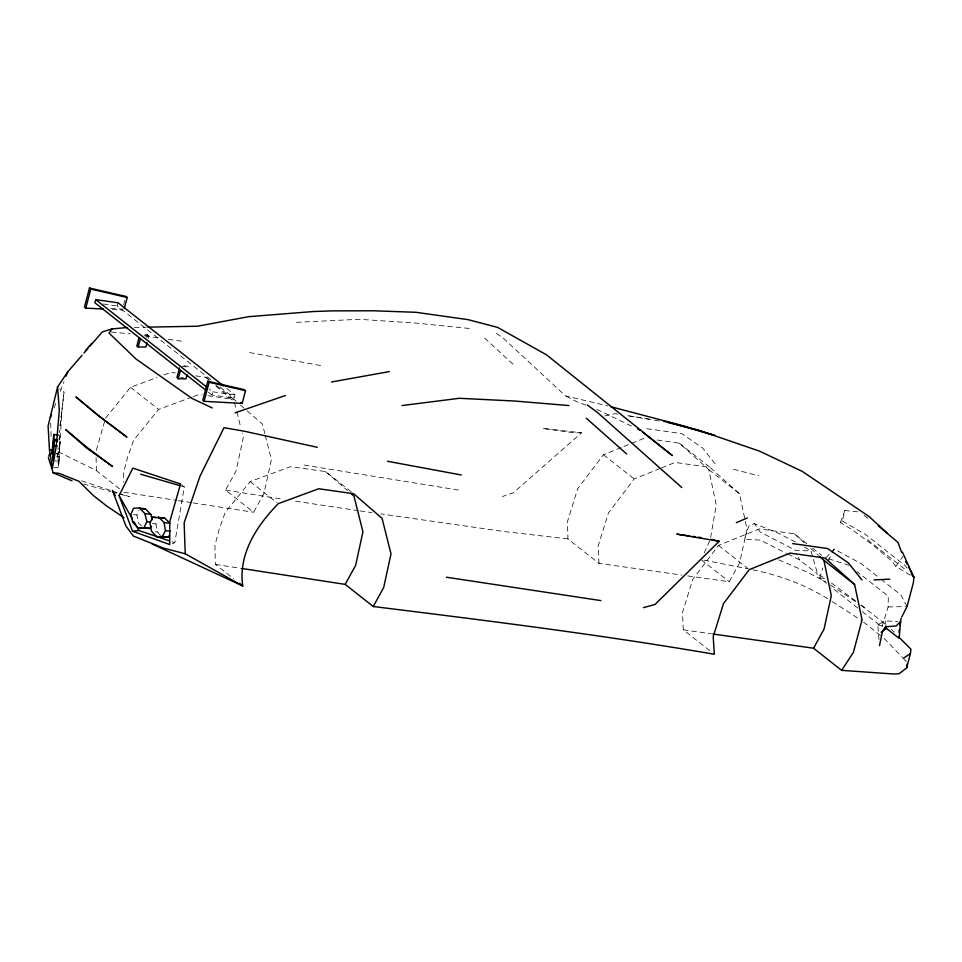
<?xml version="1.0" encoding="UTF-8"?>
<svg xmlns="http://www.w3.org/2000/svg" width="962" height="962" viewBox="0 0 962 962"><rect width="100%" height="100%" fill="white"/><g stroke="black" fill="none" stroke-linecap="round" stroke-linejoin="round"><path stroke-width="0.72" stroke-dasharray="4.81 3.61" d="M58.91 461.435L59.981 441.582L58.91 461.435L52.958 460.594M59.752 435.281L59.319 447.847L57.828 455.014L58.093 447.655M862.265 611.604L881.962 626.959L888.13 606.974L888.335 596.308L857.058 571.668M59.897 446.356L61.76 412.085L64.033 392.111L59.728 388.732M59.199 432.864L59.536 430.002M60.053 425.649L64.033 392.111M60.053 425.817L61.76 412.085M58.947 440.031L59.524 436.327M172.27 543.614L174.783 542.712L184.319 486.904L181.493 484.68M910.292 575.18L895.85 566.365L891.305 560.569L873.027 545.201L851.779 529.413L840.379 522.655L842.387 521.043L844.852 510.533L857.863 511.856M210.81 379.701L117.244 305.964L118.085 302.789M123.641 304.906L125.878 296.44M96.332 450.348L105.159 419.516M146.801 337.554L147.559 334.668L142.604 333.97M148.148 338.552L148.906 335.726L147.559 334.668M226.852 388.504L235.041 394.961L234.199 398.136L211.868 394.973L212.71 391.799L209.199 389.033M826.659 583.429L819.72 577.909L822.799 567.917M840.379 522.655L844.852 510.533M54.112 407.876L56.193 402.344M60.353 391.306L63.997 381.637M141.45 525.901L138.636 523.112L136.869 515.019L138.973 510.281M704.196 552.958L710.269 539.586L716.245 505.002L708.802 469.612L679.28 443.157L655.988 439.862M160.534 535.341L157.503 532.046L155.928 523.977L157.564 520.43M828.15 560.834L831.469 554.28M832.13 552.97L834.126 549.037L861.255 563.672L879.857 578.33M265.308 435.473L271.38 459.68L264.057 493.217L253.619 512.229L225.541 490.115L235.991 471.091L243.314 437.566L242.232 433.285M687.794 575.913L729.232 581.769L739.67 562.758L746.993 529.22L745.201 520.731M895.85 566.365L902.993 556.349M621.175 447.57L603.463 454.725L577.693 488.708L567.4 521.825L567.965 538.924L598.989 563.371L681.866 575.084M660.1 468.494L634.211 478.956L608.429 512.938L598.136 546.043L598.989 563.371M806.865 543.698L794.347 533.826L759.415 528.896L718.53 545.406L692.76 579.389L682.467 612.493L683.309 629.821L710.882 651.551M105.592 418.097L130.519 387.289L157.034 377.513M192.075 397.065L158.586 409.415L133.658 440.223L127.766 456.673L123.364 473.328L123.557 482.058M351.274 491.847L325.541 471.572L290.608 466.642L250.156 481.565L225.216 512.373L219.324 528.823L214.923 545.478L215.356 564.393L233.622 578.787M825.889 557.912L830.459 552.982M831.384 551.996L834.126 549.037M581.565 432.78L574.037 432.792L542.688 428.427L581.565 432.78L513.323 492.809L502.38 496.536M879.003 639.67L877.825 624.723L885.244 620.971L897.762 621.392M795.502 542.015L778.547 533.273L754.364 523.593L748.809 525.961L744.48 539.273L760.136 540.091L786.435 553.342M623.905 446.476L644.348 438.215L647.258 438.624M661.459 467.953L675.083 462.445L710.016 467.376L739.55 493.843L744.901 519.312M164.009 374.94L170.983 372.366L175.349 372.991M193.47 396.548L199.05 394.492L201.96 394.901M604.773 415.969L614.995 413.684L617.965 414.153L614.995 413.684M53.644 467.905L58.742 467.304L59.031 460.377L55.459 459.872M296.476 322.342L359.091 319.288L415.873 323.088L471.476 328.679M888.13 606.974L905.615 606.553M134.403 327.381L146.404 327.164M180.82 377.549L183.393 377.573M111.351 332.058L130.471 333.898M819.72 577.909L825.444 578.547L817.616 574.122L810.99 550.913L795.682 550.396L760.208 532.034L754.364 523.593M110.81 308.501L122.523 309.139M112.145 309.548L122.39 310.113M567.965 538.924L503.366 531.445L380.724 513.876M103.295 303.992L117.244 305.964M143.939 335.017L148.906 335.726M646.861 428.703L681.793 433.634L702.681 448.112L716.137 465.067M183.946 365.74L187.662 366.269L188.997 367.328L181.553 366.269M195.731 375.865L205.916 377.308L209.427 380.074M212.71 391.799L235.041 394.961M207.792 395.719L233.982 399.422L236.171 401.322M56.073 453.655L59.644 454.16M56.602 456.325L58.983 456.661M133.297 514.514L136.869 515.019M152.345 523.472L155.928 523.977M155.122 531.709L157.503 532.046M683.309 629.821L711.435 633.79M145.021 335.966L159.572 338.047M168.302 339.285L182.852 341.366M358.561 510.702L292.063 500.673M360.041 510.906L371.861 512.602M123.797 492.243L176.9 500.42M178.379 500.649L191.654 502.693M193.134 502.922L253.619 512.229M215.356 564.393L240.428 568.253M304.1 465.055L461.123 490.488M649.146 419.071L626.875 415.56L659.102 421.007M225.541 490.115L283.189 499.266M704.04 560.149L747.125 568.674M249.555 352.585L322.955 365.957M752.861 569.865C780.398 575.312 807.395 585.666 831.024 600.781M496.416 333.297L504.112 338.937L565.5 395.887L607.743 405.916M733.549 469.252L758.717 475.829M83.49 483.982L110.786 491.546M112.229 491.943L129.473 496.717L119.613 493.446M877.825 624.723L885.353 626.815M181.505 486.087L184.319 486.904M828.595 558.778L848.953 565.283M81.59 480.808L111.159 490.632M112.578 491.101L118.206 492.977M172.006 541.762L174.783 542.712M585.87 405.17L576.31 401.479L565.5 395.887M596.801 409.403L632.383 426.455M778.787 559.824L806.721 571.933L825.673 581.721M58.165 451.719L96.392 470.646L120.37 489.538M787.746 554.004L799.59 559.968L817.616 574.122M842.387 521.043L865.824 534.692L905.35 565.836L907.058 568.157M804.569 547.101L810.99 550.913M832.286 601.599L861.218 620.298M830.531 584.956L856.06 601.947M860.93 605.182L887.409 625.613M864.08 515.464L868.854 518.915M831.372 582.96L856.276 601.442M861.014 604.966L864.573 607.611M867.568 539.778L907.094 570.935M881.024 579.244L900.781 594.829L907.07 606.517M679.28 443.157L710.016 467.376M812.565 548.184L821.668 555.363M708.802 469.612L739.55 493.843M857.695 608.008L831.276 587.109M863.503 622.101L881.781 636.507M603.463 454.725L634.211 478.956M718.53 545.406L748.135 568.734M701.166 559.656L729.232 581.769M220.166 387.073L234.199 398.136M216.438 385.594L233.982 399.422M208.357 392.207L211.868 394.973M130.519 387.289L158.586 409.415M250.156 481.565L277.056 502.765M325.541 471.572L347.438 490.548M240.548 405.11L246.019 409.86M247.126 410.81L262.446 424.086L264.947 434.054M205.916 377.308L209.199 380.146M215.765 385.846L234.379 401.972L236.52 410.509M794.347 533.826L805.278 543.626M810.75 548.532L818.397 555.387M484.632 338.107L514.405 365.5M891.401 629.401L894.395 632.238M884.066 638.299L902.32 657.299M903.342 658.345L906.384 661.507M798.472 557.238L799.59 559.968M236.88 411.928L240.813 427.597M885.244 620.971L885.858 624.699M57.095 453.186L58.742 467.304L57.431 452.91M50.673 423.16L51.166 437.205M96.092 457.551L96.392 470.646"/><path stroke-width="1.44" d="M53.8 434.439L51.876 454.172L53.355 447.005L53.8 434.439L58.562 435.113M54.028 440.74L52.958 460.594L54.028 440.74L57.6 441.245M712.914 634.006L813.551 648.22L841.618 670.346L893.445 673.989L899.157 673.713L906.673 667.881L910.401 653.643L910.93 649.206L898.664 636.892M906.673 667.881L907.214 663.9M898.965 632.214L899.398 629.437M900.035 625.264L901.093 618.313M879.484 645.658L882.467 631.3L885.353 626.815L896.175 625.961L900.552 621.488L899.145 638.371L886.471 628.427L886.062 625.949M57.576 387.037L48.1 425.95L49.459 449.711L52.369 468.049L56.277 446.127L59.307 410.173L57.576 387.037L67.641 371.969L82.107 355.255M124.23 308.778L127.212 297.498L125.878 296.44L89.49 288.011L84.452 307.058L85.798 308.105L103.355 309.067M85.798 308.105L90.825 289.069L89.49 288.011M223.352 385.738L118.085 302.789L95.755 299.639L94.913 302.814L206.024 390.368M139.021 337.782L136.82 346.128L138.203 346.957L145.911 347.041L147.03 342.797M138.203 346.957L140.38 338.768M179.497 367.953L176.972 377.501L178.247 378.775L185.955 378.848L187.097 374.531M178.247 378.775L180.459 370.442M207.78 381.229L202.754 400.264L204.088 401.322L242.147 403.415L245.502 390.716L244.168 389.658L207.78 381.229L209.115 382.287L245.502 390.716M204.088 401.322L209.115 382.287M48.822 456.192L49.735 453.607M50.469 417.532L51.515 414.778M66.077 376.118L67.641 371.969M158.526 516.979L164.045 522.534L169.997 523.376L164.478 517.821L152.693 517.219L149.964 523.136L151.551 531.204L156.602 536.7L168.326 537.289L169.552 534.944M138.3 527.849L144.108 527.597L146.861 521.681L144.889 513.564L139.37 507.996L133.538 508.249L130.916 514.177L132.684 522.27L138.3 527.849L150.072 528.439L151.166 526.07M119.096 495.634L132.828 468.109L180.543 483.946L169.733 521.801L169.745 544.516L132.576 531.252L119.096 495.634L132.323 518.879M901.755 617.003L907.07 606.517L913.383 582.623L913.9 577.392L902.368 552.02M156.602 536.7L162.362 536.447L165.464 530.579L164.045 522.534M241.907 568.482L345.178 584.379L355.627 565.367L362.939 531.83L354.004 496.236L350.721 493.386M345.178 584.379L373.244 606.505L383.694 587.481L391.005 553.944L382.07 518.362L353.619 493.698L318.687 488.756L278.222 503.679C256.95 525.529 238.047 554.004 242.749 585.978L152.188 543.999M813.551 648.22L824.001 629.208L831.312 595.67L823.869 560.293L819.492 556.373M841.618 670.346L853.402 652.38L862.06 619.901L854.617 584.511L825.083 558.056L790.151 553.114L749.278 569.624L723.496 603.607L713.203 636.724L714.333 654.256C601.178 634.8 487.169 620.622 373.244 606.505M126.9 327.525L111.953 328.956L109.031 333.068L135.87 358.898L191.907 398.364L212.205 407.948M85.317 350.757L91.811 343.266M84.031 353.03L87.891 348.569M89.827 346.344L102.369 331.854L111.953 328.956M711.086 539.309L719.239 541.269L655.014 604.461L643.398 607.659M881.204 632.287L886.471 628.427M903.222 658.345L910.401 653.643M736.363 522.631L747.318 517.953M235.161 412.842L285.389 395.538M331.577 381.986L389.369 371.585M402.068 405.543L459.331 398.292L514.778 401.034L569.047 405.567M132.576 531.252L138.949 530.507L169.216 540.812M874.013 579.942L889.826 579.148M142.412 508.97L145.334 508.838L150.842 514.405L152.164 519.817M158.646 518.061L164.478 517.821M147.907 327.14L197.438 326.226L248.701 316.678L313.179 311.544L332.167 310.87L373.545 310.786L416.005 312.301L468.121 319.661L497.534 327.369L546.488 354.81L672.342 455.567L642.556 432.094M49.459 449.711L52.02 449.819M48.365 457.479L53.175 472.835L59.055 473.316L78.992 481.325L93.23 495.43L106.602 505.964L124.002 517.688M53.704 439.213L57.275 439.718M792.664 543.602L827.597 548.532L848.484 563.01L861.952 579.966M53.932 445.514L57.504 446.019M139.37 507.996L145.334 508.838M144.889 513.564L150.842 514.405M152.693 517.219L156.265 517.724M146.861 521.681L150.433 522.186M165.464 530.579L170.226 531.252M144.108 527.597L150.072 528.439M162.362 536.447L168.326 537.289M689.718 535.978L676.815 534.126L719.239 541.269M692.592 536.387L695.454 536.796M698.328 537.205L701.202 537.626M600.841 600.589L446.452 577.224M663.984 421.416L666.955 421.885M667.929 422.474L698.075 430.026L759.595 451.166L802.44 471.488L869.119 516.558L886.964 532.912M387.47 461.267L461.303 474.975M317.304 447.306L244.48 431.253L224.002 427.693L199.964 476.25L184.139 522.871L185.233 553.775L242.749 585.978L239.322 583.285M668.325 422.198L714.67 435.389L682.707 425.661L610.63 406.673M90.825 289.069L127.212 297.498M185.233 553.775L163.312 548.063L133.369 536.038L125.89 525.986L112.41 490.367L115.308 495.526M140.62 474.23L180.098 485.678M53.175 472.835L71.982 480.796M637.638 429.016L640.259 430.291M878.39 525.841L898.075 542.544L901.514 552.212M587.313 404.918L597.679 412.662L681.781 487.53M823.869 560.293L854.617 584.511M240.813 402.356L242.147 403.415M95.755 299.639L206.866 387.193M586.219 418.157L626.683 453.98M911.339 573.929L913.9 577.392L908.453 566.871M133.802 521.464L138.949 530.507M905.723 561.604L907.082 564.237M112.47 466.474L86.099 447.619L65.681 429.605L87.59 447.823L112.47 466.474M126.743 436.976L99.856 416.75L75.95 396.945L97.727 415.103L126.743 436.976"/></g></svg>
